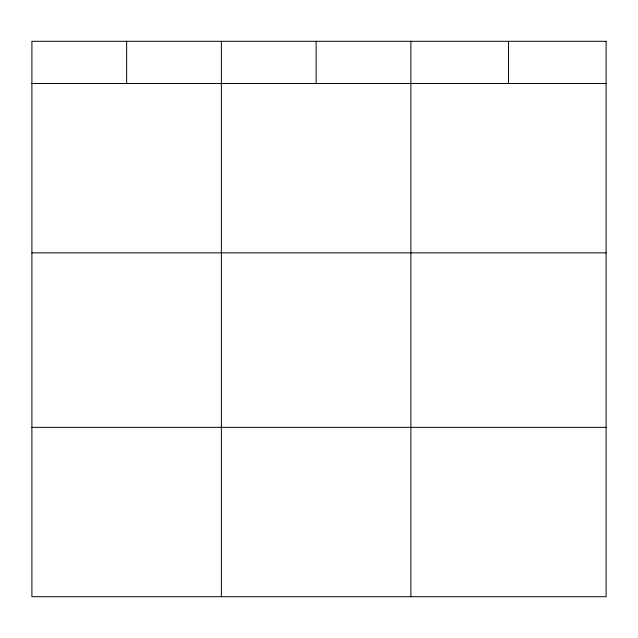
<?xml version="1.0" encoding="UTF-8"?>
<svg xmlns="http://www.w3.org/2000/svg" width="638" height="638" viewBox="0 0 638 638"><rect width="100%" height="100%" fill="white"/><g stroke="black" fill="none" stroke-linecap="round" stroke-linejoin="round"><path stroke-width="0.96" d="M31.9 83.498L606.1 83.498M31.9 252.855L606.1 252.855M31.9 427.348L606.1 427.348M508.486 41.295L508.486 83.498M410.872 41.295L410.872 596.705M316.129 41.295L316.129 83.498M221.386 41.295L221.386 596.705M126.643 41.295L126.643 83.498M606.1 41.295L31.9 41.295L31.9 596.705L606.1 596.705L606.1 41.295"/></g></svg>
